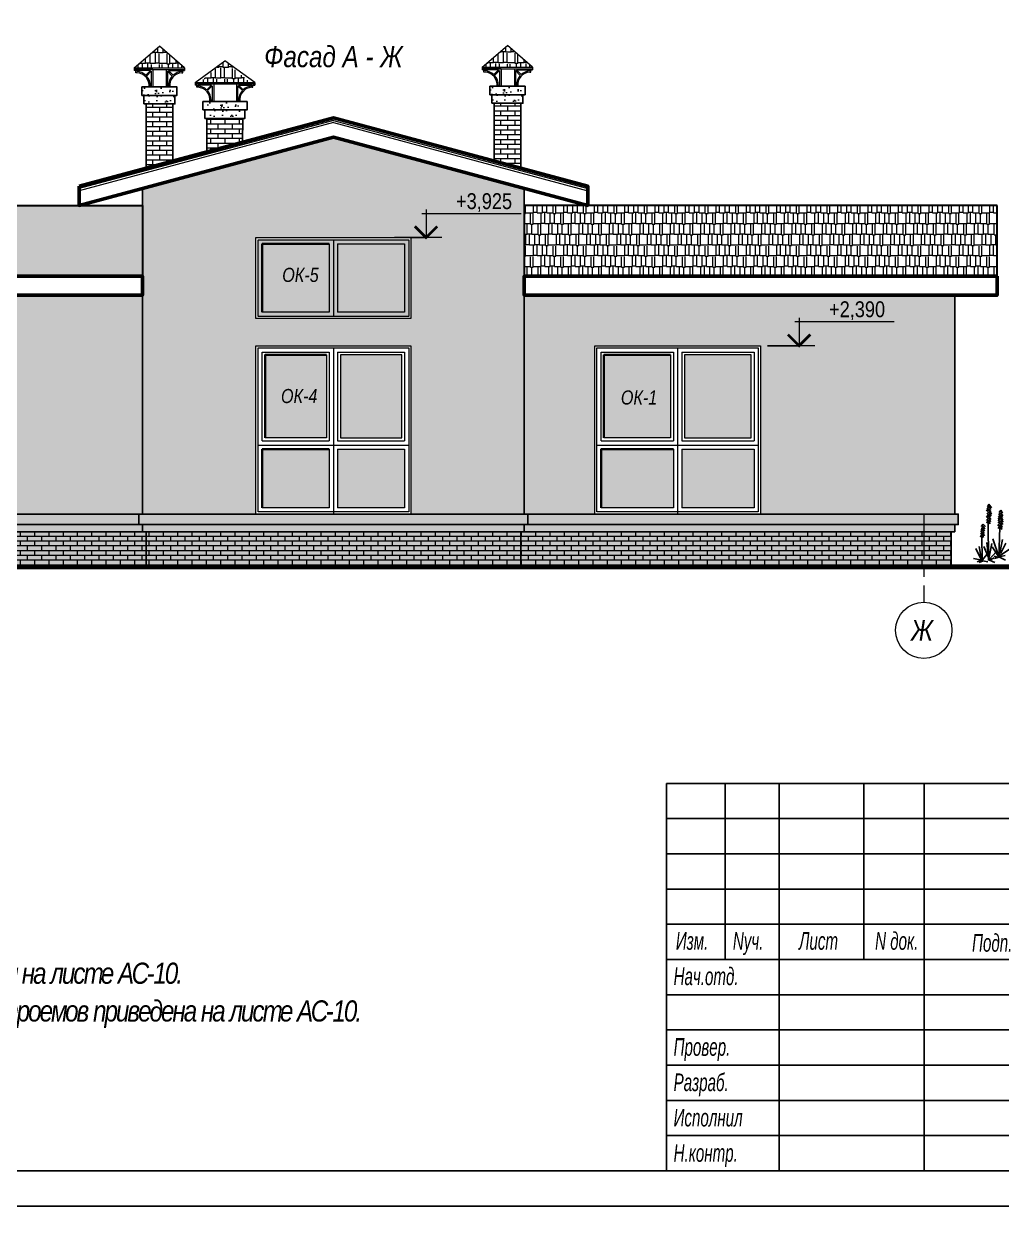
# Model space of a CAD drawing. Header units: millimetres. Extents: x 1582001 to 3303937, y 226471 to 491235.
# Drawn here: x 1595883 to 1609764, y 350400 to 367435 of the extents above; entities that cross this region are included whole.
import ezdxf
from ezdxf.enums import TextEntityAlignment as Align

# ---------------------------------------------------------------- set-up
doc = ezdxf.new("R2010")
doc.units = ezdxf.units.MM
doc.linetypes.add('CENTER', pattern=[50.8, 31.75, -6.35, 6.35, -6.35])
for name, color, linetype, lineweight in [('Интерьер - Лестница_Ном_пера__1', 7, 'Continuous', 13), ('Интерьер- Перегородка_Ном_пера__1', 7, 'Continuous', 13), ('Конструктивный - Несущий_Ном_пера__1', 7, 'Continuous', 13), ('Кровля', 232, 'Continuous', 25), ('Маркировка', 253, 'Continuous', 18), ('Оболочка - Крыша_Ном_пера__1', 7, 'Continuous', 13), ('Оси', 251, 'CENTER', 9), ('Отметки', 123, 'Continuous', 18), ('Штриховки', 251, 'Continuous', 20)]:
    doc.layers.add(name, color=color, linetype=linetype, lineweight=lineweight)
doc.layers.add('Т-Подписи', color=7, linetype='Continuous')
doc.layers.add('Формуляр', color=138, linetype='Continuous')
doc.styles.add('-АР-', font='ARIALN.TTF', dxfattribs={"width": 0.98, "height": 300})
doc.styles.add('GOST 2.304', font='ARIALNI.TTF', dxfattribs={"width": 0.98, "height": 300})
doc.styles.add('STYLE1', font='ARIALNI.TTF', dxfattribs={"height": 300})
doc.styles.add('стиль1', font='ARIALNI.TTF', dxfattribs={"width": 0.98, "height": 300})
pattern_1 = [(0, (0, 95769.66), (323.85, 152.4), [76.2, -63.5, 88.9, -38.1, 114.3, -50.8]), (0, (76.2, 95776.01), (323.85, 152.4), [63.5, -241.3, 50.8, -76.2]), (0, (228.6, 95760.14), (323.85, 152.4), [38.1, -393.7]), (90, (0, 95769.66), (-107.95, 152.4), [146.05, -463.55]), (90, (76.2, 95769.66), (-107.95, 152.4), [142.875, -466.725]), (90, (139.7, 95769.66), (-107.95, 152.4), [133.35, -476.25]), (90, (228.6, 95760.14), (-107.95, 152.4), [146.05, -463.55]), (90, (266.7, 95760.14), (-107.95, 152.4), [146.05, -463.55]), (90, (381, 95769.66), (-107.95, 152.4), [139.7, -469.9])]
pattern_2 = [(0, (0, 95769.66), (0, 67.7418), []), (90, (0, 95769.66), (-101.6, 67.7418), [67.7418, -67.7418])]

# ---------------------------------------------------------------- blocks, each defined once
blk = doc.blocks.new('*U29')
at = {"color": 0, "linetype": 'Continuous', "lineweight": -2}
for p, q in [((6, 5.3), (6, 0)), ((24, 4.5), (5.2, 4.5)), ((9, 0), (0, 0)), ((0, 0), (6, 0))]:
    blk.add_line(p, q, dxfattribs=at)
at = {"color": 0, "linetype": 'Continuous', "lineweight": -2, "const_width": 0.5}
blk.add_lwpolyline([(3.88, 2.12), (6, 0), (8.12, 2.12)], dxfattribs=at)
at = {"color": 0, "linetype": 'Continuous', "lineweight": -2, "style": '-АР-', "flags": 8}
blk.add_attdef('OTMETKA', text='', height=3, dxfattribs=at).set_placement((17.03, 4.5), align=Align.BOTTOM_CENTER)
blk.add_attdef('FLOOR', text='', height=3, dxfattribs=at).set_placement((17, 3.5), align=Align.TOP_CENTER)
blk = doc.blocks.new('z_04')
at = {"color": 191, "linetype": 'Continuous'}
for p, q in [((-157, 302), (-126, 347)), ((-155, 340), (-131, 380)), ((-131, 380), (-108, 346)), ((-126, 347), (-103, 316)), ((0, 326), (42, 384)), ((3, 415), (38, 464)), ((6, 302), (41, 358)), ((7, 363), (47, 406)), ((13, 392), (39, 436)), ((38, 464), (60, 428)), ((39, 436), (62, 395)), ((41, 358), (64, 326)), ((42, 384), (63, 365)), ((47, 406), (71, 368)), ((-162, 210), (-120, 267)), ((-159, 177), (-119, 236)), ((-157, 240), (-125, 295)), ((-156, 278), (-126, 320)), ((-151, 135), (-120, 204)), ((-126, 320), (-97, 283)), ((-125, 295), (-95, 253)), ((-120, 267), (-93, 229)), ((-120, 204), (-88, 160)), ((-119, 236), (-92, 201)), ((13, 247), (43, 298)), ((14, 213), (42, 273)), ((15, 284), (42, 323)), ((20, 185), (48, 238)), ((42, 323), (73, 287)), ((42, 273), (74, 234)), ((43, 298), (66, 270)), ((48, 238), (70, 198)), ((89, 150), (119, 181)), ((119, 181), (148, 151)), ((-144, 108), (-116, 167)), ((-116, 167), (-91, 120)), ((95, 112), (119, 157)), ((102, 83), (128, 124)), ((103, 17), (139, 69)), ((105, 50), (133, 101)), ((116, -7), (140, 40)), ((119, 157), (138, 122)), ((128, 124), (149, 102)), ((133, 101), (154, 72)), ((139, 69), (153, 38)), ((140, 40), (159, -2))]:
    blk.add_line(p, q, dxfattribs=at)
at = {"color": 3, "linetype": 'Continuous'}
for p, q in [((44, -336), (47, 218)), ((-104, -295), (-118, 139)), ((136, -345), (140, 27)), ((-129, -228), (-202, -86)), ((-105, -277), (-153, -35)), ((-107, -290), (-19, -27)), ((-107, -289), (-10, -139)), ((38, -303), (-1, -91)), ((32, -322), (109, -134)), ((44, -295), (67, -80)), ((138, -339), (223, -165)), ((143, -329), (178, -134)), ((-92, -282), (-253, -173)), ((-104, -283), (-195, -331)), ((-109, -283), (-190, -265)), ((-91, -289), (-38, -272)), ((-86, -292), (-43, -307)), ((39, -323), (-67, -208)), ((30, -328), (-44, -363)), ((31, -328), (-36, -295)), ((125, -340), (56, -353)), ((128, -322), (70, -249)), ((137, -331), (256, -307)), ((137, -331), (207, -351)), ((131, -342), (177, -362))]:
    blk.add_line(p, q, dxfattribs=at)

msp = doc.modelspace()

# ---------------------------------------------------------------- hatches: boundary and pattern name
at = {"lineweight": 18, "ltscale": 100, "true_color": 0x4c2f26}
h = msp.add_hatch(dxfattribs=at)
h.set_pattern_fill('AR-RSHKE', color=29, scale=0.5, style=0)
h.set_pattern_definition([(180, (1748878.4, 447340.56), (-323.85, 152.4), [76.2, -63.5, 88.9, -38.1, 114.3, -50.8]), (180, (1748802.2, 447346.91), (-323.85, 152.4), [63.5, -241.3, 50.8, -76.2]), (180, (1748649.8, 447331.04), (-323.85, 152.4), [38.1, -393.7]), (90, (1748878.4, 447340.56), (107.95, 152.4), [146.05, -463.55]), (90, (1748802.2, 447340.56), (107.95, 152.4), [142.875, -466.725]), (90, (1748738.7, 447340.56), (107.95, 152.4), [133.35, -476.25]), (90, (1748649.8, 447331.04), (107.95, 152.4), [146.05, -463.55]), (90, (1748611.7, 447331.04), (107.95, 152.4), [146.05, -463.55]), (90, (1748497.4, 447340.56), (107.95, 152.4), [139.7, -469.9])])
h.paths.add_polyline_path([(1598161.7, 366811), (1597804.8, 367119.9), (1597446.7, 366811)])
h = msp.add_hatch(dxfattribs=at)
h.set_pattern_fill('AR-RSHKE', color=29, scale=0.5, style=0)
h.set_pattern_definition([(180, (1753818.4, 447349.53), (-323.85, 152.4), [76.2, -63.5, 88.9, -38.1, 114.3, -50.8]), (180, (1753742.2, 447355.88), (-323.85, 152.4), [63.5, -241.3, 50.8, -76.2]), (180, (1753589.8, 447340), (-323.85, 152.4), [38.1, -393.7]), (90, (1753818.4, 447349.53), (107.95, 152.4), [146.05, -463.55]), (90, (1753742.2, 447349.53), (107.95, 152.4), [142.875, -466.725]), (90, (1753678.7, 447349.53), (107.95, 152.4), [133.35, -476.25]), (90, (1753589.8, 447340), (107.95, 152.4), [146.05, -463.55]), (90, (1753551.7, 447340), (107.95, 152.4), [146.05, -463.55]), (90, (1753437.4, 447349.53), (107.95, 152.4), [139.7, -469.9])])
h.paths.add_polyline_path([(1603101.7, 366820), (1602744.8, 367128.9), (1602386.7, 366820)])
h = msp.add_hatch(dxfattribs=at)
h.set_pattern_fill('AR-RSHKE', color=29, scale=0.5, style=0)
h.set_pattern_definition([(180, (1749807.82, 447133.59), (-323.85, 152.4), [76.2, -63.5, 88.9, -38.1, 114.3, -50.8]), (180, (1749731.62, 447139.94), (-323.85, 152.4), [63.5, -241.3, 50.8, -76.2]), (180, (1749579.22, 447124.06), (-323.85, 152.4), [38.1, -393.7]), (90, (1749807.82, 447133.59), (107.95, 152.4), [146.05, -463.55]), (90, (1749731.62, 447133.59), (107.95, 152.4), [142.875, -466.725]), (90, (1749668.12, 447133.59), (107.95, 152.4), [133.35, -476.25]), (90, (1749579.22, 447124.06), (107.95, 152.4), [146.05, -463.55]), (90, (1749541.12, 447124.06), (107.95, 152.4), [146.05, -463.55]), (90, (1749426.82, 447133.59), (107.95, 152.4), [139.7, -469.9])])
h.paths.add_polyline_path([(1599091.1, 366604.1), (1598734.2, 366913), (1598376.1, 366604.1)])
at = {"lineweight": -3, "ltscale": 100, "true_color": 0xffe3c7}
h = msp.add_hatch(color=254, dxfattribs=at)
h.paths.add_polyline_path([(1593084.2, 362867.8), (1595434.2, 362867.8), (1595434.2, 360477.8), (1597564.2, 360477.8), (1597564.2, 363583.1), (1590314.2, 363583.1), (1590314.2, 360477.8), (1593084.2, 360477.8)])
h.paths.add_polyline_path([(1602984.2, 365100.7), (1600274.2, 365826.9), (1597564.2, 365100.7), (1597564.2, 360477.8), (1599174.2, 360477.8), (1599174.2, 362867.8), (1601374.2, 362867.8), (1601374.2, 360477.8), (1602984.2, 360477.8)])
h.paths.add_polyline_path([(1599174.2, 364402.4), (1601374.2, 364402.4), (1601374.2, 363252.8), (1599174.2, 363252.8)], flags=16)
h.paths.add_polyline_path([(1599204.2, 364372.4), (1601344.2, 364372.4), (1601344.2, 363282.8), (1599204.2, 363282.8)], flags=0)
h.paths.add_polyline_path([(1599264.2, 364312.4), (1600214.2, 364312.4), (1600214.2, 363342.8), (1599264.2, 363342.8)], flags=0)
h.paths.add_polyline_path([(1600334.2, 364312.4), (1601284.2, 364312.4), (1601284.2, 363342.8), (1600334.2, 363342.8)], flags=0)
h.paths.add_polyline_path([(1609094.2, 363583.1), (1602984.2, 363583.1), (1602984.2, 360477.8), (1603984.2, 360477.8), (1603984.2, 362867.8), (1606334.2, 362867.8), (1606334.2, 360477.8), (1609094.2, 360477.8)])
h.paths.add_polyline_path([(1601947.3, 364694), (1602878.2, 364694), (1602878.2, 365099.6), (1601947.3, 365099.6)], flags=24)
h.paths.add_polyline_path([(1599494.3, 363718.4), (1600118.3, 363718.4), (1600118.3, 364028.6), (1599494.3, 364028.6)], flags=8)
h.paths.add_polyline_path([(1607241.8, 363159.3), (1608172.6, 363159.3), (1608172.6, 363564.9), (1607241.8, 363564.9)], flags=24)
at = {"lineweight": 18, "ltscale": 100, "true_color": 0x4c2f26}
h = msp.add_hatch(dxfattribs=at)
h.set_pattern_fill('AR-RSHKE', color=29, scale=0.5, style=0)
h.set_pattern_definition(pattern_1)
h.paths.add_polyline_path([(1589714.2, 363857.4), (1589714.2, 364859.6), (1597564.2, 364859.6), (1597564.2, 363857.4)])
h = msp.add_hatch(dxfattribs=at)
h.set_pattern_fill('AR-RSHKE', color=29, scale=0.5, style=0)
h.set_pattern_definition(pattern_1)
h.paths.add_polyline_path([(1609694.2, 364859.6), (1602984.2, 364859.6), (1602984.2, 363857.4), (1609694.2, 363857.4)])
at = {"lineweight": -3, "ltscale": 100, "true_color": 0xffe3c7}
h = msp.add_hatch(color=254, dxfattribs=at)
h.set_gradient(color1=(200, 254, 251), color2=(240, 255, 254), one_color=1, tint=0.97, name='CYLINDER')
h.paths.add_polyline_path([(1600214.2, 364312.4), (1599264.2, 364312.4), (1599264.2, 363342.8), (1600214.2, 363342.8)])
h.paths.add_polyline_path([(1601284.2, 364312.4), (1600334.2, 364312.4), (1600334.2, 363342.8), (1601284.2, 363342.8)])
h.paths.add_polyline_path([(1599494.3, 363718.4), (1600118.3, 363718.4), (1600118.3, 364028.6), (1599494.3, 364028.6)], flags=24)
h = msp.add_hatch(color=254, dxfattribs=at)
h.set_gradient(color1=(200, 254, 251), color2=(240, 255, 254), one_color=1, tint=0.97, name='CYLINDER')
h.paths.add_polyline_path([(1600174.2, 362737.8), (1599304.2, 362737.8), (1599304.2, 361557.8), (1600174.2, 361557.8)])
h.paths.add_polyline_path([(1601244.2, 362737.8), (1600374.2, 362737.8), (1600374.2, 361557.8), (1601244.2, 361557.8)])
h.paths.add_polyline_path([(1601284.2, 361397.8), (1600334.2, 361397.8), (1600334.2, 360567.8), (1601284.2, 360567.8)])
h.paths.add_polyline_path([(1600214.2, 361397.8), (1599264.2, 361397.8), (1599264.2, 360567.8), (1600214.2, 360567.8)])
h.paths.add_polyline_path([(1599478.4, 361998.5), (1600098.7, 361998.5), (1600098.7, 362308.8), (1599478.4, 362308.8)], flags=24)
h = msp.add_hatch(color=254, dxfattribs=at)
h.set_gradient(color1=(200, 254, 251), color2=(240, 255, 254), one_color=1, tint=0.97, name='CYLINDER')
h.paths.add_polyline_path([(1605059.2, 362737.8), (1604114.2, 362737.8), (1604114.2, 361557.8), (1605059.2, 361557.8)])
h.paths.add_polyline_path([(1606204.2, 362737.8), (1605259.2, 362737.8), (1605259.2, 361557.8), (1606204.2, 361557.8)])
h.paths.add_polyline_path([(1606244.2, 361397.8), (1605219.2, 361397.8), (1605219.2, 360567.8), (1606244.2, 360567.8)])
h.paths.add_polyline_path([(1605099.2, 361397.8), (1604074.2, 361397.8), (1604074.2, 360567.8), (1605099.2, 360567.8)])
h.paths.add_polyline_path([(1604302.7, 361978.1), (1604923, 361978.1), (1604923, 362288.3), (1604302.7, 362288.3)], flags=24)
at = {"lineweight": -3, "ltscale": 100, "true_color": 0xb83205}
h = msp.add_hatch(color=22, dxfattribs=at)
h.paths.add_polyline_path([(1590754.2, 360227.8), (1590364.2, 360227.8), (1590364.2, 359727.8), (1590754.2, 359727.8)])
h.paths.add_polyline_path([(1597614.2, 360227.8), (1590754.2, 360227.8), (1590754.2, 359727.8), (1597614.2, 359727.8)])
h.paths.add_polyline_path([(1602934.2, 360227.8), (1597614.2, 360227.8), (1597614.2, 359727.8), (1602934.2, 359727.8)])
h.paths.add_polyline_path([(1609044.2, 360227.8), (1602934.2, 360227.8), (1602934.2, 359727.8), (1609044.2, 359727.8)])
h.paths.add_polyline_path([(1609094.2, 360327.8), (1602984.2, 360327.8), (1602984.2, 360227.8), (1609044.2, 360227.8), (1609094.2, 360227.8)])
h.paths.add_polyline_path([(1609144.2, 360477.8), (1603034.2, 360477.8), (1603034.2, 360327.8), (1609094.2, 360327.8), (1609144.2, 360327.8)])
h.paths.add_polyline_path([(1603034.2, 360477.8), (1602984.2, 360477.8), (1597564.2, 360477.8), (1597514.2, 360477.8), (1597514.2, 360327.8), (1603034.2, 360327.8)])
h.paths.add_polyline_path([(1602984.2, 360327.8), (1597564.2, 360327.8), (1597564.2, 360227.8), (1597614.2, 360227.8), (1602934.2, 360227.8), (1602984.2, 360227.8)])
h.paths.add_polyline_path([(1597564.2, 360327.8), (1597514.2, 360327.8), (1590754.2, 360327.8), (1590754.2, 360227.8), (1597564.2, 360227.8)])
h.paths.add_polyline_path([(1597514.2, 360477.8), (1590754.2, 360477.8), (1590754.2, 360327.8), (1597514.2, 360327.8)])
h.paths.add_polyline_path([(1590754.2, 360477.8), (1590314.2, 360477.8), (1590264.2, 360477.8), (1590264.2, 360327.8), (1590754.2, 360327.8)])
h.paths.add_polyline_path([(1590754.2, 360327.8), (1590314.2, 360327.8), (1590314.2, 360227.8), (1590754.2, 360227.8)])
at = {"layer": 'Конструктивный - Несущий_Ном_пера__1', "ltscale": 100}
h = msp.add_hatch(dxfattribs=at)
h.set_pattern_fill('AR-SAND', color=41, scale=3, style=0)
h.set_pattern_definition([(37.5, (1354270.1, 461254.47), (-4.800094, 146.82397), [0, -115.824, 0, -129.54, 0, -123.825]), (7.5, (1354270.1, 461254.47), (134.85698, 215.04753), [0, -62.484, 0, -104.394, 0, -40.005]), (327.5, (1354176.37, 461254.47), (237.29771, 0.431155), [0, -38.1, 0, -137.16, 0, -179.07]), (317.5, (1354176.37, 461254.47), (229.06694, 66.8788), [0, -19.05, 0, -89.916, 0, -102.87])])
h.paths.add_polyline_path([(1598024.2, 366421.2), (1597584.2, 366421.2), (1597584.2, 366301.2), (1598024.2, 366301.2)])
h.paths.add_polyline_path([(1598054.2, 366541.2), (1597874.2, 366541.2), (1597554.2, 366541.2), (1597554.2, 366421.2), (1598024.2, 366421.2), (1598054.2, 366421.2)])
h = msp.add_hatch(dxfattribs=at)
h.set_pattern_fill('AR-SAND', color=41, scale=3, style=0)
h.set_pattern_definition([(37.5, (1359210.1, 461263.43), (-4.800094, 146.82397), [0, -115.824, 0, -129.54, 0, -123.825]), (7.5, (1359210.1, 461263.43), (134.85698, 215.04753), [0, -62.484, 0, -104.394, 0, -40.005]), (327.5, (1359116.37, 461263.43), (237.29771, 0.431155), [0, -38.1, 0, -137.16, 0, -179.07]), (317.5, (1359116.37, 461263.43), (229.06694, 66.8788), [0, -19.05, 0, -89.916, 0, -102.87])])
h.paths.add_polyline_path([(1602964.2, 366430.2), (1602524.2, 366430.2), (1602524.2, 366310.2), (1602964.2, 366310.2)])
h.paths.add_polyline_path([(1602994.2, 366550.2), (1602814.2, 366550.2), (1602494.2, 366550.2), (1602494.2, 366430.2), (1602964.2, 366430.2), (1602994.2, 366430.2)])
at = {"layer": 'Конструктивный - Несущий_Ном_пера__1', "linetype": 'Continuous', "lineweight": 18, "true_color": 0x4c2f26}
h = msp.add_hatch(dxfattribs=at)
h.set_pattern_fill('AR-BRSTD', color=29, style=0)
h.set_pattern_definition([(0, (-4320, 86072.53), (0, 67.7418), []), (90, (-4320, 86072.53), (-101.6, 67.7418), [67.7418, -67.7418])])
h.paths.add_polyline_path([(1597614.2, 366301.2), (1597994.2, 366301.2), (1597994.2, 365490.3), (1597614.2, 365389.2)])
at = {"layer": 'Конструктивный - Несущий_Ном_пера__1', "ltscale": 100}
h = msp.add_hatch(dxfattribs=at)
h.set_pattern_fill('AR-SAND', color=41, scale=3, style=0)
h.set_pattern_definition([(37.5, (1355199.52, 461047.5), (-4.800094, 146.82397), [0, -115.824, 0, -129.54, 0, -123.825]), (7.5, (1355199.52, 461047.5), (134.85698, 215.04753), [0, -62.484, 0, -104.394, 0, -40.005]), (327.5, (1355105.79, 461047.5), (237.29771, 0.431155), [0, -38.1, 0, -137.16, 0, -179.07]), (317.5, (1355105.8, 461047.5), (229.06694, 66.8788), [0, -19.05, 0, -89.916, 0, -102.87])])
h.paths.add_polyline_path([(1598953.6, 366214.2), (1598513.6, 366214.2), (1598513.6, 366094.2), (1598953.6, 366094.2)])
h.paths.add_polyline_path([(1598983.6, 366334.2), (1598803.6, 366334.2), (1598483.6, 366334.2), (1598483.6, 366214.2), (1598953.6, 366214.2), (1598983.6, 366214.2)])
at = {"layer": 'Конструктивный - Несущий_Ном_пера__1', "linetype": 'Continuous', "lineweight": 18, "true_color": 0x4c2f26}
h = msp.add_hatch(dxfattribs=at)
h.set_pattern_fill('AR-BRSTD', color=29, style=0)
h.set_pattern_definition([(0, (620, 86632.53), (0, 67.7418), []), (90, (620, 86632.53), (-101.6, 67.7418), [67.7418, -67.7418])])
h.paths.add_polyline_path([(1602554.2, 366310.2), (1602934.2, 366310.2), (1602934.2, 365388.5), (1602554.2, 365490.3)])
h = msp.add_hatch(dxfattribs=at)
h.set_pattern_fill('AR-BRSTD', color=29, style=0)
h.set_pattern_definition([(0, (-3390.58, 85633.02), (0, 67.7418), []), (90, (-3390.58, 85633.02), (-101.6, 67.7418), [67.7418, -67.7418])])
h.paths.add_polyline_path([(1598478.6, 366094.2), (1598988.6, 366094.2), (1598984.9, 365755.7), (1598479.2, 365620.2)])
h = msp.add_hatch(dxfattribs=at)
h.set_pattern_fill('AR-BRSTD', color=29, style=0)
h.set_pattern_definition(pattern_2)
h.paths.add_polyline_path([(1590364.2, 359727.8), (1597614.2, 359727.8), (1597614.2, 360227.8), (1590364.2, 360227.8)])
h = msp.add_hatch(dxfattribs=at)
h.set_pattern_fill('AR-BRSTD', color=29, style=0)
h.set_pattern_definition(pattern_2)
h.paths.add_polyline_path([(1597614.2, 360227.8), (1602934.2, 360227.8), (1602934.2, 359727.8), (1597614.2, 359727.8)])
h = msp.add_hatch(dxfattribs=at)
h.set_pattern_fill('AR-BRSTD', color=29, style=0)
h.set_pattern_definition(pattern_2)
h.paths.add_polyline_path([(1602934.2, 360227.8), (1609044.2, 360227.8), (1609044.2, 359727.8), (1602934.2, 359727.8)])

# ---------------------------------------------------------------- linework, layer by layer
at = {"color": 0, "lineweight": -3, "ltscale": 100}
for points in [[(1597614.2, 366301.2), (1597994.2, 366301.2), (1597994.2, 365490.3), (1597614.2, 365389.2)], [(1602554.2, 366310.2), (1602934.2, 366310.2), (1602934.2, 365388.5), (1602554.2, 365490.3)], [(1598478.6, 366094.2), (1598988.6, 366094.2), (1598984.9, 365755.7), (1598479.2, 365620.2)]]:
    msp.add_lwpolyline(points, close=True, dxfattribs=at)
msp.add_lwpolyline([(1597564.2, 365100.7), (1600274.2, 365826.9), (1602984.2, 365100.7), (1602984.2, 360477.8), (1597564.2, 360477.8), (1597564.2, 365100.7)])
at = {"color": 0, "lineweight": 35, "ltscale": 100}
for points in [[(1600214.2, 364312.4), (1599264.2, 364312.4), (1599264.2, 363342.8)], [(1600174.2, 362737.8), (1599304.2, 362737.8), (1599304.2, 361557.8)], [(1605059.2, 362737.8), (1604114.2, 362737.8), (1604114.2, 361557.8)], [(1600214.2, 361397.8), (1599264.2, 361397.8), (1599264.2, 360567.8)], [(1605099.2, 361397.8), (1604074.2, 361397.8), (1604074.2, 360567.8)]]:
    msp.add_lwpolyline(points, dxfattribs=at)
for points in [[(1590314.2, 363583.1), (1597564.2, 363583.1), (1597564.2, 360477.8), (1590314.2, 360477.8)], [(1602984.2, 363583.1), (1609094.2, 363583.1), (1609094.2, 360477.8), (1602984.2, 360477.8)], [(1597614.2, 360227.8), (1590364.2, 360227.8), (1590364.2, 359727.8), (1597614.2, 359727.8)], [(1602934.2, 360227.8), (1597614.2, 360227.8), (1597614.2, 359727.8), (1602934.2, 359727.8)], [(1609044.2, 360227.8), (1602934.2, 360227.8), (1602934.2, 359727.8), (1609044.2, 359727.8)]]:
    msp.add_lwpolyline(points, close=True)
at = {"ltscale": 20}
for points in [[(1597514.2, 360477.8), (1590264.2, 360477.8), (1590264.2, 360327.8), (1597514.2, 360327.8)], [(1603034.2, 360477.8), (1597514.2, 360477.8), (1597514.2, 360327.8), (1603034.2, 360327.8)], [(1603034.2, 360477.8), (1609144.2, 360477.8), (1609144.2, 360327.8), (1603034.2, 360327.8)], [(1597564.2, 360327.8), (1590314.2, 360327.8), (1590314.2, 360227.8), (1597564.2, 360227.8)], [(1602984.2, 360327.8), (1597564.2, 360327.8), (1597564.2, 360227.8), (1602984.2, 360227.8)], [(1602984.2, 360327.8), (1609094.2, 360327.8), (1609094.2, 360227.8), (1602984.2, 360227.8)]]:
    msp.add_lwpolyline(points, close=True, dxfattribs=at)
at = {"color": 255, "lineweight": -3, "ltscale": 100}
msp.add_lwpolyline([(1602984.2, 360227.8), (1602934.2, 360227.8), (1602934.2, 360227.8), (1602984.2, 360227.8)], close=True, dxfattribs=at)
at = {"layer": 'Интерьер - Лестница_Ном_пера__1', "linetype": 'Continuous', "lineweight": 80}
msp.add_line((1586694.2, 359727.8), (1612829.3, 359727.8), dxfattribs=at)
at = {"layer": 'Интерьер- Перегородка_Ном_пера__1'}
for p, q in [((1599264.2, 364312.4), (1600214.2, 364312.4)), ((1600214.2, 364312.4), (1600214.2, 363342.8)), ((1600274.2, 364372.4), (1600274.2, 363282.8)), ((1600334.2, 364312.4), (1601284.2, 364312.4)), ((1600334.2, 364312.4), (1600334.2, 363342.8)), ((1600214.2, 362777.8), (1600214.2, 361517.8)), ((1600274.2, 362837.8), (1600274.2, 360477.8)), ((1600334.2, 362777.8), (1600334.2, 361517.8)), ((1599264.2, 361517.8), (1600214.2, 361517.8)), ((1600334.2, 361517.8), (1601284.2, 361517.8)), ((1599204.2, 361457.8), (1601344.2, 361457.8)), ((1599264.2, 361397.8), (1600214.2, 361397.8)), ((1600214.2, 361397.8), (1600214.2, 360567.8)), ((1600334.2, 361397.8), (1601284.2, 361397.8)), ((1600334.2, 361397.8), (1600334.2, 360567.8))]:
    msp.add_line(p, q, dxfattribs=at)
at = {"layer": 'Интерьер- Перегородка_Ном_пера__1', "linetype": 'ByBlock'}
for p, q in [((1605099.2, 362777.8), (1605099.2, 361517.8)), ((1605159.2, 362837.8), (1605159.2, 360477.8)), ((1605219.2, 362777.8), (1605219.2, 361517.8)), ((1604074.2, 361517.8), (1605099.2, 361517.8)), ((1605219.2, 361517.8), (1606244.2, 361517.8)), ((1604014.2, 361457.8), (1606304.2, 361457.8)), ((1604074.2, 361397.8), (1605099.2, 361397.8)), ((1605099.2, 361397.8), (1605099.2, 360567.8)), ((1605219.2, 361397.8), (1606244.2, 361397.8)), ((1605219.2, 361397.8), (1605219.2, 360567.8))]:
    msp.add_line(p, q, dxfattribs=at)
at = {"layer": 'Интерьер- Перегородка_Ном_пера__1'}
for points in [[(1599204.2, 364372.4), (1601344.2, 364372.4), (1601344.2, 363282.8), (1599204.2, 363282.8)], [(1599204.2, 362837.8), (1601344.2, 362837.8), (1601344.2, 360507.8), (1599204.2, 360507.8)], [(1599304.2, 362737.8), (1600174.2, 362737.8), (1600174.2, 361557.8), (1599304.2, 361557.8)], [(1601244.2, 362737.8), (1600374.2, 362737.8), (1600374.2, 361557.8), (1601244.2, 361557.8)]]:
    msp.add_lwpolyline(points, close=True, dxfattribs=at)
for points in [[(1600214.2, 363342.8), (1599264.2, 363342.8), (1599264.2, 364312.4)], [(1601284.2, 364312.4), (1601284.2, 363342.8), (1600334.2, 363342.8)], [(1599264.2, 361517.8), (1599264.2, 362777.8), (1600214.2, 362777.8)], [(1600334.2, 362777.8), (1601284.2, 362777.8), (1601284.2, 361517.8)], [(1600214.2, 360567.8), (1599264.2, 360567.8), (1599264.2, 361397.8)], [(1601284.2, 361397.8), (1601284.2, 360567.8), (1600334.2, 360567.8)]]:
    msp.add_lwpolyline(points, dxfattribs=at)
at = {"layer": 'Интерьер- Перегородка_Ном_пера__1', "linetype": 'ByBlock'}
for points in [[(1604014.2, 362837.8), (1606304.2, 362837.8), (1606304.2, 360507.8), (1604014.2, 360507.8)], [(1604114.2, 362737.8), (1605059.2, 362737.8), (1605059.2, 361557.8), (1604114.2, 361557.8)], [(1606204.2, 362737.8), (1605259.2, 362737.8), (1605259.2, 361557.8), (1606204.2, 361557.8)]]:
    msp.add_lwpolyline(points, close=True, dxfattribs=at)
for points in [[(1604074.2, 361517.8), (1604074.2, 362777.8), (1605099.2, 362777.8)], [(1605219.2, 362777.8), (1606244.2, 362777.8), (1606244.2, 361517.8)], [(1605099.2, 360567.8), (1604074.2, 360567.8), (1604074.2, 361397.8)], [(1606244.2, 361397.8), (1606244.2, 360567.8), (1605219.2, 360567.8)]]:
    msp.add_lwpolyline(points, dxfattribs=at)
at = {"layer": 'Конструктивный - Несущий_Ном_пера__1', "ltscale": 100}
for p, q in [((1597614.2, 366101.2), (1597614.2, 366301.2)), ((1597994.2, 366101.2), (1597994.2, 366301.2)), ((1598478.6, 365661.7), (1598478.6, 366094.2))]:
    msp.add_line(p, q, dxfattribs=at)
at = {"layer": 'Кровля', "color": 0, "lineweight": 50}
msp.add_lwpolyline([(1596664.2, 365133.9), (1600274.2, 366101.2), (1603884.2, 365133.9), (1603884.2, 364859.6), (1600274.2, 365826.9), (1596664.2, 364859.6), (1596664.2, 365133.9)], dxfattribs=at)
at = {"layer": 'Кровля', "color": 0, "lineweight": 30}
for points in [[(1589714.2, 363857.4), (1589714.2, 364859.6), (1597564.2, 364859.6), (1597564.2, 364859.6), (1597564.2, 364859.6), (1597564.2, 364859.6), (1597564.2, 363857.4), (1589714.2, 363857.4)], [(1609694.2, 364859.6), (1602984.2, 364859.6), (1602984.2, 364859.6), (1602984.2, 364859.6), (1602984.2, 364859.6), (1602984.2, 363857.4), (1609694.2, 363857.4), (1609694.2, 364859.6)]]:
    msp.add_lwpolyline(points, dxfattribs=at)
at = {"layer": 'Кровля', "color": 0, "lineweight": 50}
for points in [[(1589714.2, 363583.1), (1597564.2, 363583.1), (1597564.2, 363857.4), (1589714.2, 363857.4)], [(1609694.2, 363857.4), (1602984.2, 363857.4), (1602984.2, 363583.1), (1609694.2, 363583.1)]]:
    msp.add_lwpolyline(points, close=True, dxfattribs=at)
at = {"layer": 'Оболочка - Крыша_Ном_пера__1', "linetype": 'Continuous'}
for p, q in [((1600274.2, 366096.6), (1596664.2, 365128.9)), ((1600274.2, 366096.6), (1603884.2, 365128.9)), ((1600274.2, 366065.6), (1596664.2, 365097.9)), ((1600274.2, 366034.5), (1596664.2, 365066.8)), ((1600274.2, 366065.6), (1603884.2, 365097.9)), ((1600274.2, 366034.5), (1603884.2, 365066.8))]:
    msp.add_line(p, q, dxfattribs=at)
at = {"layer": 'Оси', "ltscale": 20}
msp.add_line((1608654.2, 360477.8), (1608654.2, 359227.8), dxfattribs=at)
at = {"layer": 'Оси', "linetype": 'Continuous', "ltscale": 100}
msp.add_circle((1608654.2, 358827.8), 400, dxfattribs=at)
msp.add_circle((1608654.2, 358827.8), 400, dxfattribs=at)
at = {"layer": 'Т-Подписи', "ltscale": 100}
for p, q in [((1598054.2, 366541.2), (1597554.2, 366541.2)), ((1597554.2, 366541.2), (1597554.2, 366421.2)), ((1597554.2, 366421.2), (1598024.2, 366421.2)), ((1597584.2, 366421.2), (1597584.2, 366301.2)), ((1602994.2, 366550.2), (1602494.2, 366550.2)), ((1602494.2, 366550.2), (1602494.2, 366430.2)), ((1602494.2, 366430.2), (1602964.2, 366430.2)), ((1602524.2, 366430.2), (1602524.2, 366310.2)), ((1597584.2, 366301.2), (1598024.2, 366301.2)), ((1599048.6, 366334.2), (1598418.6, 366334.2)), ((1598418.6, 366334.2), (1598418.6, 366214.2)), ((1602524.2, 366310.2), (1602964.2, 366310.2)), ((1598418.6, 366214.2), (1599018.6, 366214.2)), ((1598448.6, 366214.2), (1598448.6, 366094.2)), ((1598448.6, 366094.2), (1599018.6, 366094.2))]:
    msp.add_line(p, q, dxfattribs=at)
for points in [[(1597874.2, 366541.2), (1598054.2, 366541.2), (1598054.2, 366421.2), (1598024.2, 366421.2), (1598024.2, 366301.2), (1597994.2, 366301.2)], [(1602814.2, 366550.2), (1602994.2, 366550.2), (1602994.2, 366430.2), (1602964.2, 366430.2), (1602964.2, 366310.2), (1602934.2, 366310.2)], [(1598803.6, 366334.2), (1599048.6, 366334.2), (1599048.6, 366214.2), (1599018.6, 366214.2), (1599018.6, 366094.2), (1598988.6, 366094.2)]]:
    msp.add_lwpolyline(points, dxfattribs=at)
at = {"layer": 'Формуляр', "color": 0}
for p, q in [((1605000.8, 356654.9), (1605000.8, 351154.9)), ((1605000.8, 356654.9), (1623500.8, 356654.9)), ((1605832.7, 356654.9), (1605832.7, 354154.9)), ((1606600.8, 356654.9), (1606600.8, 351154.9)), ((1607800.8, 356654.9), (1607800.8, 354154.9)), ((1608659.2, 356654.9), (1608659.2, 351154.9)), ((1605000.8, 356154.9), (1611500.8, 356154.9)), ((1605000.8, 355654.9), (1623500.8, 355654.9)), ((1605000.8, 355154.9), (1611500.8, 355154.9)), ((1605000.8, 354654.9), (1611500.8, 354654.9)), ((1605000.8, 354154.9), (1623500.8, 354154.9)), ((1605000.8, 353654.9), (1611500.8, 353654.9)), ((1605000.8, 353154.9), (1611500.8, 353154.9)), ((1605000.8, 352654.9), (1611500.8, 352654.9)), ((1605000.8, 352154.9), (1611500.8, 352154.9)), ((1605000.8, 351654.9), (1611500.8, 351654.9))]:
    msp.add_line(p, q, dxfattribs=at)
for points in [[(1582000.9, 380354.9), (1624000.8, 380354.9), (1624000.8, 350654.9), (1582000.9, 350654.9)], [(1584000.9, 351154.9), (1584000.9, 379844.8), (1623500.8, 379844.8), (1623500.8, 351154.9)], [(1582000.9, 350654.9), (1624000.8, 350654.9), (1624000.8, 320955), (1582000.9, 320955)]]:
    msp.add_lwpolyline(points, close=True, dxfattribs=at)
at = {"layer": 'Штриховки'}
for p, q in [((1597447.3, 366811), (1597804.8, 367119.9)), ((1598162.3, 366811), (1597804.8, 367119.9)), ((1602387.3, 366820), (1602744.8, 367128.9)), ((1603102.3, 366820), (1602744.8, 367128.9)), ((1597447.3, 366811), (1598162.3, 366811)), ((1597447.3, 366811), (1597447.3, 366791)), ((1597447.3, 366791), (1598117.1, 366791)), ((1597713.5, 366791), (1597447.3, 366791)), ((1597447.3, 366791), (1597447.3, 366775)), ((1597471.3, 366775), (1597447.3, 366775)), ((1597471.3, 366743), (1597471.3, 366775)), ((1597678.2, 366775), (1597487.3, 366775)), ((1597487.3, 366759.1), (1597487.3, 366775)), ((1597678.2, 366775), (1597610.8, 366707.8)), ((1597689.5, 366763.7), (1597622.2, 366696.5)), ((1597689.5, 366763.7), (1597689.5, 366557.2)), ((1597713.5, 366791), (1597713.5, 366541.2)), ((1597896.1, 366791), (1598162.3, 366791)), ((1597907.1, 366541.2), (1597907.1, 366791)), ((1597920.1, 366763.7), (1597987.4, 366696.5)), ((1597920.1, 366763.7), (1597920.1, 366557.2)), ((1597931.4, 366775), (1597998.7, 366707.8)), ((1597931.4, 366775), (1598122.2, 366775)), ((1598122.2, 366759.1), (1598122.2, 366775)), ((1598138.2, 366775), (1598162.3, 366775)), ((1598138.2, 366743), (1598138.2, 366775)), ((1598162.3, 366811), (1598162.3, 366791)), ((1598162.3, 366791), (1598162.3, 366775)), ((1598311.7, 366604.1), (1598734.2, 366913)), ((1599156.7, 366604.1), (1598734.2, 366913)), ((1602387.3, 366820), (1603102.3, 366820)), ((1602387.3, 366820), (1602387.3, 366800)), ((1602387.3, 366800), (1603057.1, 366800)), ((1602653.5, 366800), (1602387.3, 366800)), ((1602387.3, 366800), (1602387.3, 366784)), ((1602411.3, 366784), (1602387.3, 366784)), ((1602411.3, 366752), (1602411.3, 366784)), ((1602618.2, 366784), (1602427.3, 366784)), ((1602427.3, 366768), (1602427.3, 366784)), ((1602618.2, 366784), (1602550.8, 366716.7)), ((1602629.5, 366772.7), (1602562.2, 366705.5)), ((1602629.5, 366772.7), (1602629.5, 366566.2)), ((1602653.5, 366800), (1602653.5, 366550.2)), ((1602836.1, 366800), (1603102.3, 366800)), ((1602847.1, 366550.2), (1602847.1, 366800)), ((1602860.1, 366772.7), (1602927.4, 366705.5)), ((1602860.1, 366772.7), (1602860.1, 366566.2)), ((1602871.4, 366784), (1602938.7, 366716.7)), ((1602871.4, 366784), (1603062.2, 366784)), ((1603062.2, 366768), (1603062.2, 366784)), ((1603078.2, 366784), (1603102.3, 366784)), ((1603078.2, 366752), (1603078.2, 366784)), ((1603102.3, 366820), (1603102.3, 366800)), ((1603102.3, 366800), (1603102.3, 366784)), ((1597487.3, 366743), (1597471.3, 366743)), ((1597487.3, 366743), (1597471.3, 366743)), ((1598122.2, 366743), (1598138.2, 366743)), ((1598311.7, 366604.1), (1599156.7, 366604.1)), ((1598311.7, 366604.1), (1598311.7, 366584.1)), ((1599156.7, 366604.1), (1599156.7, 366584.1)), ((1602427.3, 366752), (1602411.3, 366752)), ((1602427.3, 366752), (1602411.3, 366752)), ((1603062.2, 366752), (1603078.2, 366752)), ((1597713.5, 366541.2), (1597657.3, 366541.2)), ((1597674.5, 366557.2), (1597689.5, 366557.2)), ((1597894.9, 366541.2), (1597951.1, 366541.2)), ((1597933.9, 366557.2), (1597918.9, 366557.2)), ((1598311.7, 366584.1), (1599111.5, 366584.1)), ((1598577.9, 366584.1), (1598311.7, 366584.1)), ((1598311.7, 366584.1), (1598311.7, 366568.1)), ((1598335.8, 366568.1), (1598311.7, 366568.1)), ((1598335.8, 366536.1), (1598335.8, 366568.1)), ((1598351.8, 366536.1), (1598335.8, 366536.1)), ((1598351.8, 366536.1), (1598335.8, 366536.1)), ((1598542.6, 366568.1), (1598351.8, 366568.1)), ((1598351.8, 366552.1), (1598351.8, 366568.1)), ((1598542.6, 366568.1), (1598475.3, 366500.8)), ((1598553.9, 366556.8), (1598486.6, 366489.5)), ((1598553.9, 366556.8), (1598553.9, 366350.2)), ((1598577.9, 366584.1), (1598577.9, 366334.2)), ((1598890.5, 366584.1), (1599156.7, 366584.1)), ((1598901.5, 366334.2), (1598901.5, 366584.1)), ((1598914.5, 366556.8), (1598981.8, 366489.5)), ((1598914.5, 366556.8), (1598914.5, 366350.2)), ((1598925.8, 366568.1), (1598993.2, 366500.8)), ((1598925.8, 366568.1), (1599116.7, 366568.1)), ((1599116.7, 366552.1), (1599116.7, 366568.1)), ((1599116.7, 366536.1), (1599132.7, 366536.1)), ((1599132.7, 366568.1), (1599156.7, 366568.1)), ((1599132.7, 366536.1), (1599132.7, 366568.1)), ((1599156.7, 366584.1), (1599156.7, 366568.1)), ((1602653.5, 366550.2), (1602597.3, 366550.2)), ((1602614.5, 366566.2), (1602629.5, 366566.2)), ((1602834.9, 366550.2), (1602891.1, 366550.2)), ((1602873.9, 366566.2), (1602858.9, 366566.2)), ((1598577.9, 366334.2), (1598521.7, 366334.2)), ((1598539, 366350.2), (1598553.9, 366350.2)), ((1598889.4, 366334.2), (1598945.5, 366334.2)), ((1598928.3, 366350.2), (1598913.4, 366350.2))]:
    msp.add_line(p, q, dxfattribs=at)
at = {"layer": 'Штриховки', "ltscale": 500}
for points in [[(1599174.2, 364402.4), (1601374.2, 364402.4), (1601374.2, 363252.8), (1599174.2, 363252.8)], [(1599174.2, 362867.8), (1601374.2, 362867.8), (1601374.2, 360477.8), (1599174.2, 360477.8)]]:
    msp.add_lwpolyline(points, close=True, dxfattribs=at)
at = {"layer": 'Штриховки', "linetype": 'ByBlock', "ltscale": 500}
msp.add_lwpolyline([(1603984.2, 362867.8), (1606334.2, 362867.8), (1606334.2, 360477.8), (1603984.2, 360477.8)], close=True, dxfattribs=at)
at = {"layer": 'Штриховки'}
for centre, radius, start, end in [((1602418.3, 366571.9), 196.3, 47.53964, 87.36429), ((1603071.3, 366571.9), 196.3, 92.63571, 132.46036), ((1597478.3, 366563), 196.3, 47.53964, 87.36429), ((1597478.3, 366563), 180.3, 353.07123, 87.13022), ((1597478.3, 366563), 196.3, 358.321, 42.86852), ((1598131.3, 366563), 196.3, 137.13148, 181.679), ((1598131.3, 366563), 180.3, 92.86978, 186.92877), ((1598131.3, 366563), 196.3, 92.63571, 132.46036), ((1602418.3, 366571.9), 180.3, 353.07123, 87.13022), ((1602418.3, 366571.9), 196.3, 358.321, 42.86852), ((1603071.3, 366571.9), 196.3, 137.13148, 181.679), ((1603071.3, 366571.9), 180.3, 92.86978, 186.92877), ((1598342.7, 366356), 196.3, 47.53964, 87.36429), ((1598342.7, 366356), 180.3, 353.07123, 87.13022), ((1598342.7, 366356), 196.3, 358.321, 42.86852), ((1599125.7, 366356), 196.3, 137.13148, 181.679), ((1599125.7, 366356), 180.3, 92.86978, 186.92877), ((1599125.7, 366356), 196.3, 92.63571, 132.46036)]:
    msp.add_arc(centre, radius, start, end, dxfattribs=at)

# ---------------------------------------------------------------- block references
at = {"xscale": -1}
msp.add_blockref('z_04', (1609617, 360152.5), dxfattribs=at)
at = {"layer": 'Отметки', "color": 0, "ltscale": 100}
ref = msp.add_blockref('*U29', (1601139.7, 364402.4), dxfattribs=dict(at, xscale=75, yscale=75, zscale=75))
ref.add_attrib('OTMETKA', '+3,925', dxfattribs={"layer": '0', "color": 0, "linetype": 'Continuous', "lineweight": -2, "height": 225, "style": '-АР-', "flags": 8}).set_placement((1602412.7, 364739.9), align=Align.BOTTOM_CENTER)
ref = msp.add_blockref('*U29', (1606434.2, 362867.8), dxfattribs=dict(at, xscale=75, yscale=75, zscale=75))
ref.add_attrib('OTMETKA', '+2,390', dxfattribs={"layer": '0', "color": 0, "linetype": 'Continuous', "lineweight": -2, "height": 225, "style": '-АР-', "flags": 8}).set_placement((1607707.2, 363205.3), align=Align.BOTTOM_CENTER)

# ---------------------------------------------------------------- texts
at = {"ltscale": 100, "style": 'GOST 2.304'}
msp.add_text('Фасад А - Ж', height=300, dxfattribs=at).set_placement((1599291.5, 366821.6))
at = {"color": 135, "linetype": 'ByBlock', "insert": (1585253.1, 355181.8), "char_height": 300, "width": 18438.339, "attachment_point": 1, "line_spacing_factor": 1.071429, "style": 'STYLE1'}
msp.add_mtext('{\\T0.85;\\L\\C256;ПРИМЕЧАНИЯ\\P\\l1. Условные обозначения и общие примечания смотри лист АС-\\C2;14.\\C135;\\P2. Схемы расположения элементов заполнения оконых проемов приведены на листе \\C256;АС-10.\\C2;\\P\\C135;3. Спецификация к схемам расположения элементов заполнения оконных проемов приведена на листе \\C256;АС-10.}', dxfattribs=at)
at = {"layer": 'Маркировка', "color": 1, "style": 'стиль1'}
for s, p in [('ОК-5', (1599806.3, 363873.5)), ('ОК-4', (1599788.5, 362153.7)), ('ОК-1', (1604612.8, 362133.2))]:
    msp.add_text(s, height=200, dxfattribs=at).set_placement(p, align=Align.MIDDLE_CENTER)
at = {"layer": 'Оси', "linetype": 'Continuous', "ltscale": 100, "style": 'GOST 2.304'}
msp.add_text('Ж', height=297.2, dxfattribs=at).set_placement((1608627.9, 358827.8), align=Align.MIDDLE_CENTER)
at = {"layer": 'Формуляр', "color": 0, "style": 'STYLE1', "width": 0.75}
for s, p in [('Изм.', (1605135, 354293)), ('Nуч.', (1605944.5, 354293)), ('Лист', (1606884, 354293)), ('N док.', (1607963.2, 354293)), ('Подп.', (1609339.3, 354266)), ('Нач.отд.', (1605103.1, 353791.3)), ('Провер.', (1605103.1, 352788)), ('Разраб.', (1605103.1, 352286.4)), ('Исполнил', (1605103.1, 351784.7)), ('Н.контр.', (1605103.1, 351283.1))]:
    msp.add_text(s, height=250, dxfattribs=at).set_placement(p)

doc.saveas('drawing.dxf')
